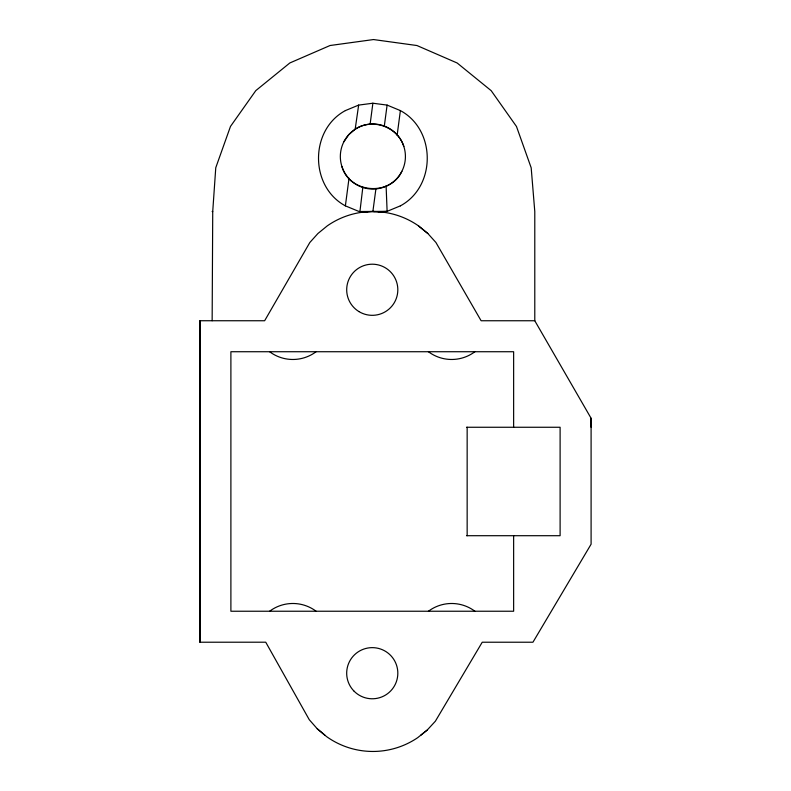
<?xml version="1.0" encoding="UTF-8"?>
<svg xmlns="http://www.w3.org/2000/svg" width="791" height="791" viewBox="0 0 791 791"><rect width="100%" height="100%" fill="white"/><g stroke="black" fill="none" stroke-linecap="round" stroke-linejoin="round"><path stroke-width="1.19" d="M324.883 735.185L317.27 728.798L309.261 719.701L265.746 642.203L199.905 642.223L199.905 320.741L264.639 320.75L309.825 242.511L317.933 233.503L327.316 225.84A79.664 79.664 0 0 1 418.459 225.84L427.832 233.503L435.94 242.511L481.116 320.75L534.785 320.75L591.095 418.261L591.095 427.259M212.146 320.75L212.73 211.484L215.765 167.732L230.488 126.422L255.8 90.619L289.832 62.964L330.065 45.512L373.51 39.55L416.946 45.532L457.168 63.003L491.191 90.678L516.483 126.491L531.186 167.811L534.785 211.523L534.785 320.741M362.842 187.18L359.935 211.513L387.115 211.345L400.384 205.858M349.019 178.242L345.38 205.858L358.649 211.345L367.034 212.453M370.119 124.227L372.877 103.226L387.115 105.094L400.384 110.592M397.131 135.251L400.384 110.592C436.197 129.853 436.197 186.587 400.384 205.858M375.923 188.762L372.877 211.523L360.805 212.443M384.278 126.333L387.115 105.094M343.897 141.747L348.712 134.747L355.169 129.23L358.649 105.094L372.887 103.226M401.868 171.301C390.21 196.573 349.474 193.35 341.939 166.565M420.802 735.185L427.16 730.103L435.376 721.204L482.233 642.223L532.946 642.223L591.095 544.208L591.095 418.261M427.16 730.103L417.688 737.677A79.664 79.664 0 0 1 326.554 736.589L317.27 728.798M345.38 110.592C309.568 129.853 309.568 186.587 345.38 205.858M355.169 129.23C372.245 117.691 397.824 126.758 403.825 146.473M345.38 110.592L358.649 105.094M378.731 212.453L387.115 211.345L386.107 185.954M212.146 211.523L212.73 211.484M382.221 211.593L385.781 211.523M466.502 427.259L560.107 427.259L560.107 535.705L466.502 535.705M375.181 211.612L372.877 211.523L384.96 212.443M418.449 225.84L427.822 233.513M513.636 427.259L513.636 351.728L230.893 351.728L230.893 611.235L513.636 611.235L513.636 535.705M467.155 427.259L467.155 535.705M199.905 320.75L199.905 642.223M474.897 351.728A38.729 38.729 0 0 1 428.425 351.728M269.622 611.235A38.729 38.729 0 0 1 316.103 611.235M316.103 351.728A38.729 38.729 0 0 1 269.622 351.728M428.425 611.235A38.729 38.729 0 0 1 474.897 611.235M358.946 311.585A25.559 25.559 0 0 0 397.814 290.376A25.559 25.559 0 0 0 360.024 267.318A25.559 25.559 0 0 0 358.946 311.585M354.18 691.285A25.559 25.559 0 0 0 396.953 679.825A25.559 25.559 0 0 0 365.64 648.511A25.559 25.559 0 0 0 354.18 691.285M351.105 180.694A32.53 32.53 0 0 0 404.705 163.292A32.53 32.53 0 0 0 362.832 125.571A32.53 32.53 0 0 0 351.105 180.694"/></g></svg>
